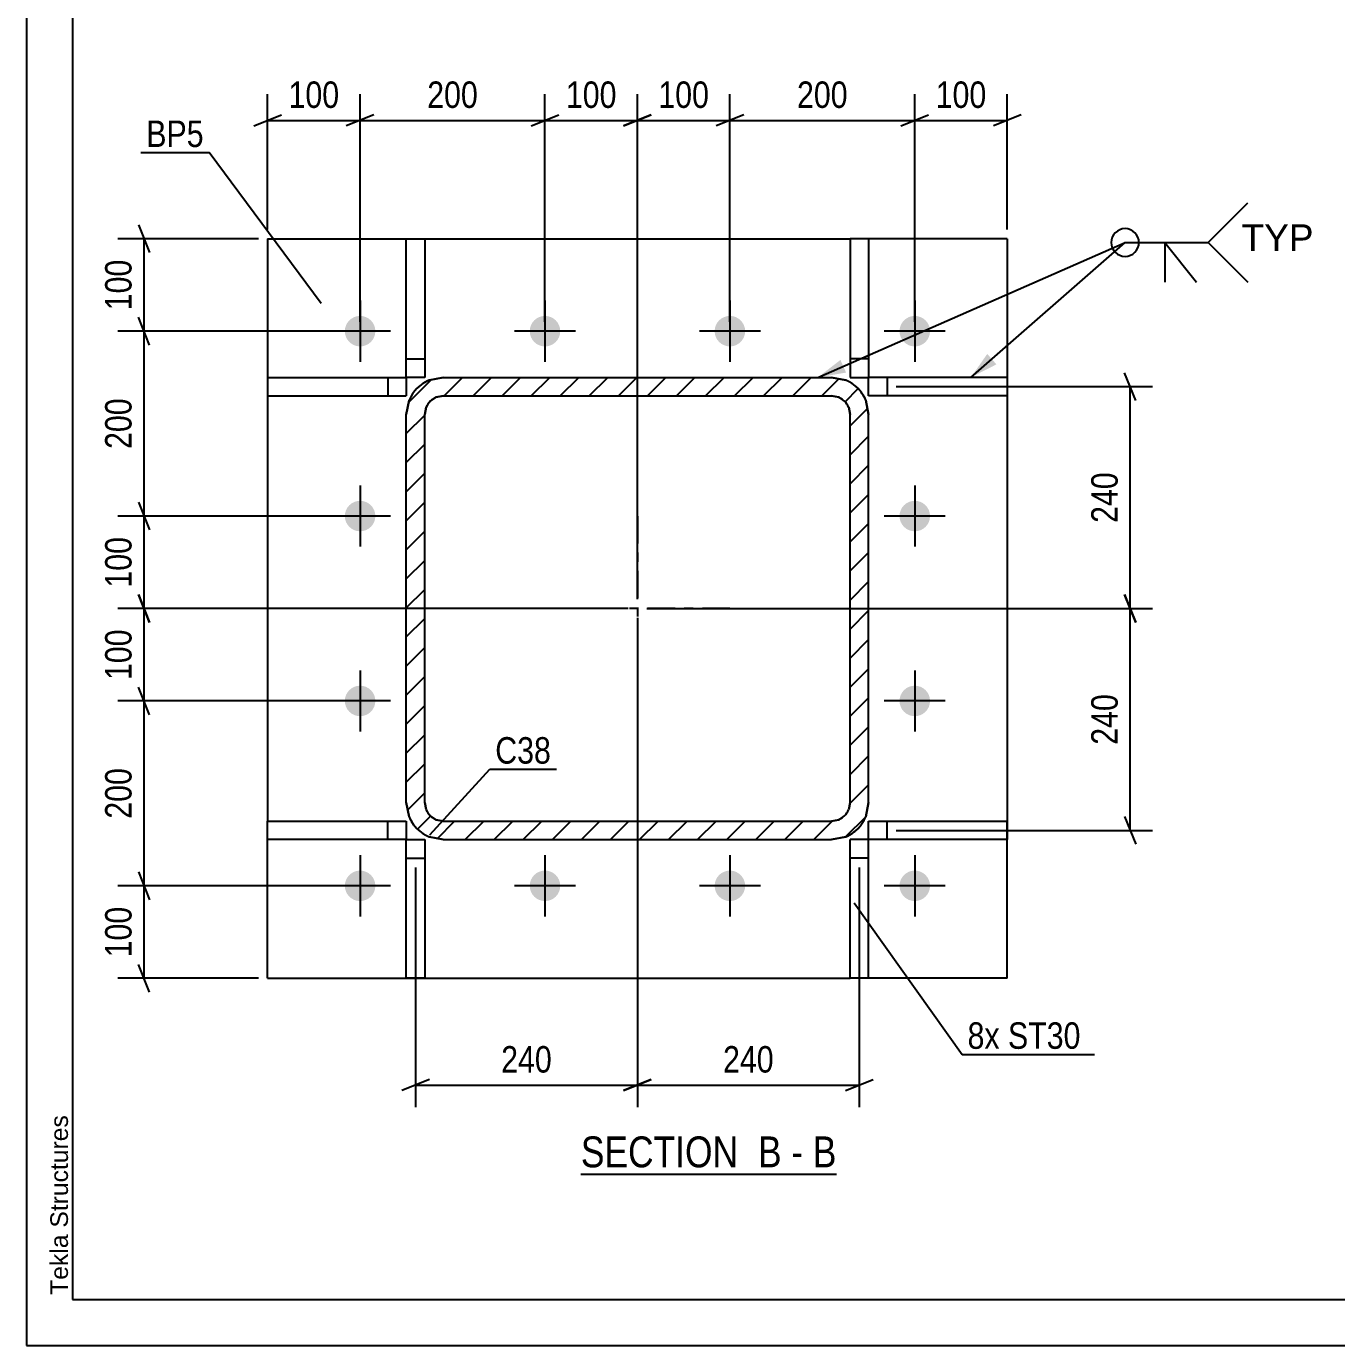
# Model space of a CAD drawing. Header units: millimetres. Extents: x -136 to 458, y -179 to 241.
# Drawn here: x -136.2 to 5.5, y -179.3 to -36.6 of the extents above; entities that cross this region are included whole.
import ezdxf

# ---------------------------------------------------------------- set-up
doc = ezdxf.new("R2010")
doc.units = ezdxf.units.MM
doc.linetypes.add('DXK_LINE_DOT2', pattern=[3.9198, 1.9599, -1.9599])
doc.linetypes.add('DXK_LINE_DOT3', pattern=[5.9187, 2.979, -0.9799, 0.9799, -0.9799])
doc.styles.add('Arial', font='ARIAL.TTF', dxfattribs={"height": 0.2})
doc.styles.add('Arial Narrow', font='ARIALN.TTF', dxfattribs={"height": 0.2})

# ---------------------------------------------------------------- blocks, each defined once
blk = doc.blocks.new('Unknown-284876647-1134')
at = {"color": 5, "linetype": 'Continuous'}
for p, q in [((-136.22, 240.69), (-136.22, -179.31)), ((-131.22, 235.69), (-131.22, -174.31)), ((-131.22, -174.31), (452.78, -174.31)), ((-136.22, -179.31), (457.78, -179.31))]:
    blk.add_line(p, q, dxfattribs=at)
at = {"color": 174, "linetype": 'Continuous', "style": 'Arial'}
blk.add_text('Tekla Structures', height=1.9102, rotation=90, dxfattribs=at).set_placement((-131.72, -173.81))
blk = doc.blocks.new('Unknown-284876647-11 - 1249')
at = {"color": 6, "linetype": 'Continuous'}
blk.add_line((-76.24, -160.77), (-48.59, -160.77), dxfattribs=at)
at = {"color": 0, "linetype": 'Continuous'}
for points in [[(-58.13, -160.02), (-58.13, -156.52), (-76.24, -156.52), (-76.24, -160.02)], [(-54.53, -160.02), (-54.53, -156.52), (-57.08, -156.52), (-57.08, -160.02)], [(-52.2, -160.02), (-52.2, -156.52), (-53.48, -156.52), (-53.48, -160.02)], [(-48.59, -160.02), (-48.59, -156.52), (-51.15, -156.52), (-51.15, -160.02)]]:
    blk.add_wipeout(points, dxfattribs=at)
at = {"color": 7, "linetype": 'Continuous', "style": 'Arial Narrow'}
for s, p in [('SECTION ', (-76.24, -160.02)), ('B', (-57.08, -160.02)), ('B', (-51.15, -160.02)), ('-', (-53.48, -160.02))]:
    blk.add_text(s, height=3.34, dxfattribs=at).set_placement(p)
blk = doc.blocks.new('Bolt-284876647-1288 - 1249')
at = {"linetype": 'Continuous'}
for points in [[(-98.47, -69.57, -1), (-101.77, -69.57, -1)], [(-78.47, -69.57, -1), (-81.77, -69.57, -1)], [(-58.47, -69.57, -1), (-61.77, -69.57, -1)], [(-38.47, -69.57, -1), (-41.77, -69.57, -1)], [(-98.47, -89.57, -1), (-101.77, -89.57, -1)], [(-38.47, -89.57, -1), (-41.77, -89.57, -1)], [(-98.47, -109.57, -1), (-101.77, -109.57, -1)], [(-38.47, -109.57, -1), (-41.77, -109.57, -1)], [(-98.47, -129.57, -1), (-101.77, -129.57, -1)], [(-78.47, -129.57, -1), (-81.77, -129.57, -1)], [(-58.47, -129.57, -1), (-61.77, -129.57, -1)], [(-38.47, -129.57, -1), (-41.77, -129.57, -1)]]:
    blk.add_hatch(color=1, dxfattribs=at).paths.add_polyline_path(points)
at = {"color": 1, "linetype": 'Continuous'}
for p, q in [((-100.12, -66.27), (-100.12, -72.87)), ((-80.12, -66.27), (-80.12, -72.87)), ((-60.12, -66.27), (-60.12, -72.87)), ((-40.12, -66.27), (-40.12, -72.87)), ((-96.82, -69.57), (-103.42, -69.57)), ((-76.82, -69.57), (-83.42, -69.57)), ((-56.82, -69.57), (-63.42, -69.57)), ((-36.82, -69.57), (-43.42, -69.57)), ((-100.12, -86.27), (-100.12, -92.87)), ((-40.12, -86.27), (-40.12, -92.87)), ((-96.82, -89.57), (-103.42, -89.57)), ((-36.82, -89.57), (-43.42, -89.57)), ((-100.12, -106.27), (-100.12, -112.87)), ((-40.12, -106.27), (-40.12, -112.87)), ((-96.82, -109.57), (-103.42, -109.57)), ((-36.82, -109.57), (-43.42, -109.57)), ((-100.12, -126.27), (-100.12, -132.87)), ((-80.12, -126.27), (-80.12, -132.87)), ((-60.12, -126.27), (-60.12, -132.87)), ((-40.12, -126.27), (-40.12, -132.87)), ((-96.82, -129.57), (-103.42, -129.57)), ((-76.82, -129.57), (-83.42, -129.57)), ((-56.82, -129.57), (-63.42, -129.57)), ((-36.82, -129.57), (-43.42, -129.57))]:
    blk.add_line(p, q, dxfattribs=at)
blk = doc.blocks.new('Part-284876647-1370 - 1249')
at = {"color": 2, "linetype": 'Continuous'}
for p, q in [((-95.12, -139.57), (-95.12, -124.57)), ((-95.12, -124.57), (-93.12, -124.57)), ((-93.12, -124.57), (-93.12, -139.57)), ((-95.12, -126.57), (-93.12, -126.57)), ((-93.12, -139.57), (-95.12, -139.57))]:
    blk.add_line(p, q, dxfattribs=at)
blk = doc.blocks.new('Part-284876647-1375 - 1249')
at = {"color": 2, "linetype": 'Continuous'}
for p, q in [((-110.12, -74.57), (-110.12, -76.57)), ((-110.12, -74.57), (-95.12, -74.57)), ((-97.12, -74.57), (-97.12, -76.57)), ((-95.12, -74.57), (-95.12, -76.57)), ((-110.12, -76.57), (-95.12, -76.57))]:
    blk.add_line(p, q, dxfattribs=at)
blk = doc.blocks.new('Part-284876647-1415 - 1249')
at = {"color": 2, "linetype": 'Continuous'}
for p, q in [((-110.12, -59.57), (-95.12, -59.57)), ((-110.12, -59.57), (-110.12, -74.57)), ((-93.12, -59.57), (-47.12, -59.57)), ((-30.12, -59.57), (-45.12, -59.57)), ((-30.12, -59.57), (-30.12, -74.57)), ((-110.12, -76.57), (-110.12, -122.57)), ((-30.12, -76.57), (-30.12, -122.57)), ((-110.12, -139.57), (-110.12, -124.57)), ((-30.12, -139.57), (-30.12, -124.57)), ((-110.12, -139.57), (-95.12, -139.57)), ((-93.12, -139.57), (-47.12, -139.57)), ((-30.12, -139.57), (-45.12, -139.57))]:
    blk.add_line(p, q, dxfattribs=at)
at = {"color": 7, "linetype": 'DXK_LINE_DOT2'}
for p, q in [((-95.12, -59.57), (-93.12, -59.57)), ((-45.12, -59.57), (-47.12, -59.57)), ((-110.12, -74.57), (-110.12, -76.57)), ((-30.12, -74.57), (-30.12, -76.57)), ((-110.12, -124.57), (-110.12, -122.57)), ((-30.12, -124.57), (-30.12, -122.57)), ((-95.12, -139.57), (-93.12, -139.57)), ((-45.12, -139.57), (-47.12, -139.57))]:
    blk.add_line(p, q, dxfattribs=at)
blk = doc.blocks.new('Part-284876647-1287 - 1249')
at = {"linetype": 'Continuous'}
h = blk.add_hatch(dxfattribs=at)
h.set_pattern_fill('', scale=0.7, style=0, pattern_type=0)
h.set_pattern_definition([(45, (-47.5866, -124.2644), (-1.571545, 1.571545), [])])
h.paths.add_polyline_path([(-49.12, -124.57), (-47.59, -124.26), (-46.29, -123.4), (-45.42, -122.1), (-45.12, -120.57), (-45.12, -78.57), (-45.42, -77.04), (-46.29, -75.74), (-47.59, -74.87), (-49.12, -74.57), (-91.12, -74.57), (-92.65, -74.87), (-93.95, -75.74), (-94.81, -77.04), (-95.12, -78.57), (-95.12, -120.57), (-94.81, -122.1), (-93.95, -123.4), (-92.65, -124.26), (-91.12, -124.57)])
h.paths.add_polyline_path([(-91.88, -122.42), (-92.53, -121.98), (-92.97, -121.33), (-93.12, -120.57), (-93.12, -78.57), (-92.97, -77.8), (-92.53, -77.15), (-91.88, -76.72), (-91.12, -76.57), (-49.12, -76.57), (-48.35, -76.72), (-47.7, -77.15), (-47.27, -77.8), (-47.12, -78.57), (-47.12, -120.57), (-47.27, -121.33), (-47.7, -121.98), (-48.35, -122.42), (-49.12, -122.57), (-91.12, -122.57)])
at = {"color": 7, "linetype": 'DXK_LINE_DOT2'}
for p, q in [((-92.65, -74.87), (-91.12, -74.57)), ((-91.12, -74.57), (-49.12, -74.57)), ((-49.12, -74.57), (-47.59, -74.87)), ((-95.12, -78.57), (-94.81, -77.04)), ((-91.12, -76.57), (-91.88, -76.72)), ((-91.12, -76.57), (-49.12, -76.57)), ((-48.35, -76.72), (-49.12, -76.57)), ((-45.42, -77.04), (-45.12, -78.57)), ((-92.97, -77.8), (-93.12, -78.57)), ((-47.12, -78.57), (-47.27, -77.8)), ((-95.12, -120.57), (-95.12, -78.57)), ((-93.12, -120.57), (-93.12, -78.57)), ((-47.12, -120.57), (-47.12, -78.57)), ((-45.12, -120.57), (-45.12, -78.57)), ((-94.81, -122.1), (-95.12, -120.57)), ((-93.12, -120.57), (-92.97, -121.33)), ((-47.27, -121.33), (-47.12, -120.57)), ((-45.12, -120.57), (-45.42, -122.1)), ((-91.88, -122.42), (-91.12, -122.57)), ((-91.12, -122.57), (-49.12, -122.57)), ((-49.12, -122.57), (-48.35, -122.42)), ((-91.12, -124.57), (-92.65, -124.26)), ((-91.12, -124.57), (-49.12, -124.57)), ((-47.59, -124.26), (-49.12, -124.57))]:
    blk.add_line(p, q, dxfattribs=at)
at = {"color": 2, "linetype": 'Continuous'}
for p, q in [((-91.12, -74.57), (-92.65, -74.87)), ((-91.12, -74.57), (-49.12, -74.57)), ((-47.59, -74.87), (-49.12, -74.57)), ((-94.81, -77.04), (-95.12, -78.57)), ((-91.88, -76.72), (-91.12, -76.57)), ((-91.12, -76.57), (-49.12, -76.57)), ((-49.12, -76.57), (-48.35, -76.72)), ((-45.12, -78.57), (-45.42, -77.04)), ((-93.12, -78.57), (-92.97, -77.8)), ((-47.27, -77.8), (-47.12, -78.57)), ((-95.12, -120.57), (-95.12, -78.57)), ((-93.12, -120.57), (-93.12, -78.57)), ((-47.12, -120.57), (-47.12, -78.57)), ((-45.12, -120.57), (-45.12, -78.57)), ((-95.12, -120.57), (-94.81, -122.1)), ((-92.97, -121.33), (-93.12, -120.57)), ((-47.12, -120.57), (-47.27, -121.33)), ((-45.42, -122.1), (-45.12, -120.57)), ((-91.12, -122.57), (-91.88, -122.42)), ((-91.12, -122.57), (-49.12, -122.57)), ((-48.35, -122.42), (-49.12, -122.57)), ((-92.65, -124.26), (-91.12, -124.57)), ((-91.12, -124.57), (-49.12, -124.57)), ((-49.12, -124.57), (-47.59, -124.26))]:
    blk.add_line(p, q, dxfattribs=at)
at = {"color": 7, "linetype": 'DXK_LINE_DOT3'}
for p, q in [((-70.12, -89.57), (-70.12, -109.57)), ((-60.12, -99.57), (-80.12, -99.57))]:
    blk.add_line(p, q, dxfattribs=at)
at = {"color": 7, "linetype": 'DXK_LINE_DOT2'}
for centre, radius, start, end in [((-91.12, -78.57), 4, 112.5, 157.5), ((-49.12, -78.57), 4, 22.5, 67.5), ((-91.12, -78.57), 2, 112.5, 157.5), ((-49.12, -78.57), 2, 22.5, 67.5), ((-91.12, -120.57), 4, 202.5, 247.5), ((-91.12, -120.57), 2, 202.5, 247.5), ((-49.12, -120.57), 2, 292.5, 337.5), ((-49.12, -120.57), 4, 292.5, 337.5)]:
    blk.add_arc(centre, radius, start, end, dxfattribs=at)
at = {"color": 2, "linetype": 'Continuous'}
for centre, radius, start, end in [((-91.12, -78.57), 4, 112.5, 157.5), ((-49.12, -78.57), 4, 22.5, 67.5), ((-91.12, -78.57), 2, 112.5, 157.5), ((-49.12, -78.57), 2, 22.5, 67.5), ((-91.12, -120.57), 4, 202.5, 247.5), ((-91.12, -120.57), 2, 202.5, 247.5), ((-49.12, -120.57), 2, 292.5, 337.5), ((-49.12, -120.57), 4, 292.5, 337.5)]:
    blk.add_arc(centre, radius, start, end, dxfattribs=at)
blk = doc.blocks.new('Part-284876647-1380 - 1249')
at = {"color": 2, "linetype": 'Continuous'}
for p, q in [((-95.12, -74.57), (-95.12, -59.57)), ((-95.12, -59.57), (-93.12, -59.57)), ((-93.12, -59.57), (-93.12, -74.57)), ((-95.12, -72.57), (-93.12, -72.57)), ((-93.12, -74.57), (-95.12, -74.57))]:
    blk.add_line(p, q, dxfattribs=at)
blk = doc.blocks.new('Part-284876647-1365 - 1249')
at = {"color": 2, "linetype": 'Continuous'}
for p, q in [((-110.12, -124.57), (-110.12, -122.57)), ((-110.12, -122.57), (-95.12, -122.57)), ((-97.12, -124.57), (-97.12, -122.57)), ((-95.12, -122.57), (-95.12, -124.57)), ((-95.12, -124.57), (-110.12, -124.57))]:
    blk.add_line(p, q, dxfattribs=at)
blk = doc.blocks.new('Part-284876647-1385 - 1249')
at = {"color": 2, "linetype": 'Continuous'}
for p, q in [((-45.12, -124.57), (-45.12, -122.57)), ((-45.12, -122.57), (-30.12, -122.57)), ((-43.12, -124.57), (-43.12, -122.57)), ((-30.12, -122.57), (-30.12, -124.57)), ((-30.12, -124.57), (-45.12, -124.57))]:
    blk.add_line(p, q, dxfattribs=at)
blk = doc.blocks.new('Part-284876647-1390 - 1249')
at = {"color": 2, "linetype": 'Continuous'}
for p, q in [((-47.12, -139.57), (-47.12, -124.57)), ((-45.12, -124.57), (-47.12, -124.57)), ((-45.12, -139.57), (-45.12, -124.57)), ((-45.12, -126.57), (-47.12, -126.57)), ((-45.12, -139.57), (-47.12, -139.57))]:
    blk.add_line(p, q, dxfattribs=at)
blk = doc.blocks.new('Part-284876647-1395 - 1249')
at = {"color": 2, "linetype": 'Continuous'}
for p, q in [((-30.12, -74.57), (-45.12, -74.57)), ((-45.12, -76.57), (-45.12, -74.57)), ((-43.12, -74.57), (-43.12, -76.57)), ((-30.12, -74.57), (-30.12, -76.57)), ((-30.12, -76.57), (-45.12, -76.57))]:
    blk.add_line(p, q, dxfattribs=at)
blk = doc.blocks.new('Part-284876647-1400 - 1249')
at = {"color": 2, "linetype": 'Continuous'}
for p, q in [((-47.12, -59.57), (-47.12, -74.57)), ((-45.12, -59.57), (-47.12, -59.57)), ((-45.12, -59.57), (-45.12, -74.57)), ((-45.12, -72.57), (-47.12, -72.57)), ((-47.12, -74.57), (-45.12, -74.57))]:
    blk.add_line(p, q, dxfattribs=at)
blk = doc.blocks.new('StraightDimension-284876647-5986 - 1249')
at = {"color": 7, "linetype": 'Continuous'}
for p, q in [((-124.09, -58.07), (-122.89, -61.07)), ((-111.12, -59.57), (-126.34, -59.57)), ((-123.49, -69.57), (-123.49, -59.57)), ((-122.89, -71.07), (-124.09, -68.07)), ((-101.12, -69.57), (-126.34, -69.57))]:
    blk.add_line(p, q, dxfattribs=at)
at = {"color": 0}
blk.add_wipeout([(-124.24, -61.23), (-128.44, -61.23), (-128.44, -67.91), (-124.24, -67.91)], dxfattribs=at)
at = {"color": 3, "style": 'Arial Narrow'}
blk.add_text('100', height=2.863, rotation=90.0002, dxfattribs=at).set_placement((-124.84, -67.31))
blk = doc.blocks.new('StraightDimension-284876647-5930 - 1249')
at = {"color": 7, "linetype": 'Continuous'}
for p, q in [((-60.12, -68.57), (-60.12, -43.92)), ((-40.12, -68.57), (-40.12, -43.92)), ((-58.62, -46.17), (-61.62, -47.37)), ((-60.12, -46.77), (-40.12, -46.77)), ((-41.62, -47.37), (-38.62, -46.17))]:
    blk.add_line(p, q, dxfattribs=at)
at = {"color": 0}
blk.add_wipeout([(-46.78, -46.02), (-46.78, -41.82), (-53.46, -41.82), (-53.46, -46.02)], dxfattribs=at)
at = {"color": 3, "style": 'Arial Narrow'}
blk.add_text('200', height=2.863, dxfattribs=at).set_placement((-52.86, -45.42))
blk = doc.blocks.new('StraightDimension-284876647-5989 - 1249')
at = {"color": 7, "linetype": 'Continuous'}
for p, q in [((-124.09, -98.07), (-122.89, -101.07)), ((-71.12, -99.57), (-126.34, -99.57)), ((-123.49, -109.57), (-123.49, -99.57)), ((-122.89, -111.07), (-124.09, -108.07)), ((-101.12, -109.57), (-126.34, -109.57))]:
    blk.add_line(p, q, dxfattribs=at)
at = {"color": 0}
blk.add_wipeout([(-124.24, -101.23), (-128.44, -101.23), (-128.44, -107.91), (-124.24, -107.91)], dxfattribs=at)
at = {"color": 3, "style": 'Arial Narrow'}
blk.add_text('100', height=2.863, rotation=90.0002, dxfattribs=at).set_placement((-124.84, -107.31))
blk = doc.blocks.new('StraightDimension-284876647-1476 - 1249')
at = {"color": 7, "linetype": 'Continuous'}
for p, q in [((-70.12, -100.57), (-70.12, -153.52)), ((-94.12, -127.57), (-94.12, -153.52)), ((-92.62, -150.52), (-95.62, -151.72)), ((-94.12, -151.12), (-70.12, -151.12)), ((-71.62, -151.72), (-68.62, -150.52))]:
    blk.add_line(p, q, dxfattribs=at)
at = {"color": 0}
blk.add_wipeout([(-78.78, -150.37), (-78.78, -146.17), (-85.46, -146.17), (-85.46, -150.37)], dxfattribs=at)
at = {"color": 3, "style": 'Arial Narrow'}
blk.add_text('240', height=2.863, dxfattribs=at).set_placement((-84.86, -149.77))
blk = doc.blocks.new('StraightDimension-284876647-1489 - 1249')
at = {"color": 7, "linetype": 'Continuous'}
for p, q in [((-70.12, -100.57), (-70.12, -153.52)), ((-46.12, -127.57), (-46.12, -153.52)), ((-68.62, -150.52), (-71.62, -151.72)), ((-70.12, -151.12), (-46.12, -151.12)), ((-47.62, -151.72), (-44.62, -150.52))]:
    blk.add_line(p, q, dxfattribs=at)
at = {"color": 0}
blk.add_wipeout([(-54.77, -150.37), (-54.77, -146.17), (-61.46, -146.17), (-61.46, -150.37)], dxfattribs=at)
at = {"color": 3, "style": 'Arial Narrow'}
blk.add_text('240', height=2.863, dxfattribs=at).set_placement((-60.86, -149.77))
blk = doc.blocks.new('StraightDimension-284876647-5991 - 1249')
at = {"color": 7, "linetype": 'Continuous'}
for p, q in [((-124.09, -128.07), (-122.89, -131.07)), ((-101.12, -129.57), (-126.34, -129.57)), ((-123.49, -139.57), (-123.49, -129.57)), ((-122.89, -141.07), (-124.09, -138.07)), ((-111.12, -139.57), (-126.34, -139.57))]:
    blk.add_line(p, q, dxfattribs=at)
at = {"color": 0}
blk.add_wipeout([(-124.24, -131.23), (-128.44, -131.23), (-128.44, -137.91), (-124.24, -137.91)], dxfattribs=at)
at = {"color": 3, "style": 'Arial Narrow'}
blk.add_text('100', height=2.863, rotation=90.0002, dxfattribs=at).set_placement((-124.84, -137.31))
blk = doc.blocks.new('StraightDimension-284876647-1497 - 1249')
at = {"color": 7, "linetype": 'Continuous'}
for p, q in [((-16.22, -77.07), (-17.42, -74.07)), ((-42.12, -75.57), (-14.42, -75.57)), ((-16.82, -99.57), (-16.82, -75.57)), ((-17.42, -98.07), (-16.22, -101.07)), ((-69.12, -99.57), (-14.42, -99.57))]:
    blk.add_line(p, q, dxfattribs=at)
at = {"color": 0}
blk.add_wipeout([(-17.57, -84.23), (-21.77, -84.23), (-21.77, -90.91), (-17.57, -90.91)], dxfattribs=at)
at = {"color": 3, "style": 'Arial Narrow'}
blk.add_text('240', height=2.863, rotation=90.0002, dxfattribs=at).set_placement((-18.17, -90.31))
blk = doc.blocks.new('StraightDimension-284876647-1506 - 1249')
at = {"color": 7, "linetype": 'Continuous'}
for p, q in [((-16.22, -101.07), (-17.42, -98.07)), ((-69.12, -99.57), (-14.42, -99.57)), ((-16.82, -123.57), (-16.82, -99.57)), ((-17.42, -122.07), (-16.22, -125.07)), ((-42.12, -123.57), (-14.42, -123.57))]:
    blk.add_line(p, q, dxfattribs=at)
at = {"color": 0}
blk.add_wipeout([(-17.57, -108.23), (-21.77, -108.23), (-21.77, -114.91), (-17.57, -114.91)], dxfattribs=at)
at = {"color": 3, "style": 'Arial Narrow'}
blk.add_text('240', height=2.863, rotation=90.0002, dxfattribs=at).set_placement((-18.17, -114.31))
blk = doc.blocks.new('StraightDimension-284876647-5929 - 1249')
at = {"color": 7, "linetype": 'Continuous'}
for p, q in [((-40.12, -68.57), (-40.12, -43.92)), ((-30.12, -58.57), (-30.12, -43.92)), ((-41.62, -47.37), (-38.62, -46.17)), ((-40.12, -46.77), (-30.12, -46.77)), ((-28.62, -46.17), (-31.62, -47.37))]:
    blk.add_line(p, q, dxfattribs=at)
at = {"color": 0}
blk.add_wipeout([(-31.78, -46.02), (-31.78, -41.82), (-38.46, -41.82), (-38.46, -46.02)], dxfattribs=at)
at = {"color": 3, "style": 'Arial Narrow'}
blk.add_text('100', height=2.863, dxfattribs=at).set_placement((-37.86, -45.42))
blk = doc.blocks.new('StraightDimension-284876647-5931 - 1249')
at = {"color": 7, "linetype": 'Continuous'}
for p, q in [((-70.12, -98.57), (-70.12, -43.92)), ((-60.12, -68.57), (-60.12, -43.92)), ((-71.62, -47.37), (-68.62, -46.17)), ((-70.12, -46.77), (-60.12, -46.77)), ((-58.62, -46.17), (-61.62, -47.37))]:
    blk.add_line(p, q, dxfattribs=at)
at = {"color": 0}
blk.add_wipeout([(-61.78, -46.02), (-61.78, -41.82), (-68.46, -41.82), (-68.46, -46.02)], dxfattribs=at)
at = {"color": 3, "style": 'Arial Narrow'}
blk.add_text('100', height=2.863, dxfattribs=at).set_placement((-67.86, -45.42))
blk = doc.blocks.new('StraightDimension-284876647-5932 - 1249')
at = {"color": 7, "linetype": 'Continuous'}
for p, q in [((-80.12, -68.57), (-80.12, -43.92)), ((-70.12, -98.57), (-70.12, -43.92)), ((-81.62, -47.37), (-78.62, -46.17)), ((-80.12, -46.77), (-70.12, -46.77)), ((-68.62, -46.17), (-71.62, -47.37))]:
    blk.add_line(p, q, dxfattribs=at)
at = {"color": 0}
blk.add_wipeout([(-71.78, -46.02), (-71.78, -41.82), (-78.46, -41.82), (-78.46, -46.02)], dxfattribs=at)
at = {"color": 3, "style": 'Arial Narrow'}
blk.add_text('100', height=2.863, dxfattribs=at).set_placement((-77.86, -45.42))
blk = doc.blocks.new('StraightDimension-284876647-5933 - 1249')
at = {"color": 7, "linetype": 'Continuous'}
for p, q in [((-100.12, -68.57), (-100.12, -43.92)), ((-80.12, -68.57), (-80.12, -43.92)), ((-98.62, -46.17), (-101.62, -47.37)), ((-100.12, -46.77), (-80.12, -46.77)), ((-81.62, -47.37), (-78.62, -46.17))]:
    blk.add_line(p, q, dxfattribs=at)
at = {"color": 0}
blk.add_wipeout([(-86.78, -46.02), (-86.78, -41.82), (-93.46, -41.82), (-93.46, -46.02)], dxfattribs=at)
at = {"color": 3, "style": 'Arial Narrow'}
blk.add_text('200', height=2.863, dxfattribs=at).set_placement((-92.86, -45.42))
blk = doc.blocks.new('StraightDimension-284876647-5934 - 1249')
at = {"color": 7, "linetype": 'Continuous'}
for p, q in [((-110.12, -58.57), (-110.12, -43.92)), ((-100.12, -68.57), (-100.12, -43.92)), ((-111.62, -47.37), (-108.62, -46.17)), ((-110.12, -46.77), (-100.12, -46.77)), ((-98.62, -46.17), (-101.62, -47.37))]:
    blk.add_line(p, q, dxfattribs=at)
at = {"color": 0}
blk.add_wipeout([(-101.78, -46.02), (-101.78, -41.82), (-108.46, -41.82), (-108.46, -46.02)], dxfattribs=at)
at = {"color": 3, "style": 'Arial Narrow'}
blk.add_text('100', height=2.863, dxfattribs=at).set_placement((-107.86, -45.42))
blk = doc.blocks.new('StraightDimension-284876647-5987 - 1249')
at = {"color": 7, "linetype": 'Continuous'}
for p, q in [((-122.89, -71.07), (-124.09, -68.07)), ((-101.12, -69.57), (-126.34, -69.57)), ((-123.49, -89.57), (-123.49, -69.57)), ((-124.09, -88.07), (-122.89, -91.07)), ((-101.12, -89.57), (-126.34, -89.57))]:
    blk.add_line(p, q, dxfattribs=at)
at = {"color": 0}
blk.add_wipeout([(-124.24, -76.23), (-128.44, -76.23), (-128.44, -82.91), (-124.24, -82.91)], dxfattribs=at)
at = {"color": 3, "style": 'Arial Narrow'}
blk.add_text('200', height=2.863, rotation=90.0002, dxfattribs=at).set_placement((-124.84, -82.31))
blk = doc.blocks.new('StraightDimension-284876647-5988 - 1249')
at = {"color": 7, "linetype": 'Continuous'}
for p, q in [((-124.09, -88.07), (-122.89, -91.07)), ((-101.12, -89.57), (-126.34, -89.57)), ((-123.49, -99.57), (-123.49, -89.57)), ((-122.89, -101.07), (-124.09, -98.07)), ((-71.12, -99.57), (-126.34, -99.57))]:
    blk.add_line(p, q, dxfattribs=at)
at = {"color": 0}
blk.add_wipeout([(-124.24, -91.23), (-128.44, -91.23), (-128.44, -97.91), (-124.24, -97.91)], dxfattribs=at)
at = {"color": 3, "style": 'Arial Narrow'}
blk.add_text('100', height=2.863, rotation=90.0002, dxfattribs=at).set_placement((-124.84, -97.31))
blk = doc.blocks.new('StraightDimension-284876647-5990 - 1249')
at = {"color": 7, "linetype": 'Continuous'}
for p, q in [((-122.89, -111.07), (-124.09, -108.07)), ((-101.12, -109.57), (-126.34, -109.57)), ((-123.49, -129.57), (-123.49, -109.57)), ((-124.09, -128.07), (-122.89, -131.07)), ((-101.12, -129.57), (-126.34, -129.57))]:
    blk.add_line(p, q, dxfattribs=at)
at = {"color": 0}
blk.add_wipeout([(-124.24, -116.23), (-128.44, -116.23), (-128.44, -122.91), (-124.24, -122.91)], dxfattribs=at)
at = {"color": 3, "style": 'Arial Narrow'}
blk.add_text('200', height=2.863, rotation=90.0002, dxfattribs=at).set_placement((-124.84, -122.31))
blk = doc.blocks.new('Mark-284876647-1282 - 1249')
at = {"color": 0}
blk.add_wipeout([(-79.47, -116.35), (-79.47, -113.35), (-85.5, -113.35), (-85.5, -116.35)], dxfattribs=at)
blk.add_wipeout([(-79.47, -116.35), (-79.47, -113.35), (-85.5, -113.35), (-85.5, -116.35)], dxfattribs=at)
at = {"color": 30, "linetype": 'Continuous'}
for p, q in [((-92.57, -124.05), (-86.1, -116.95)), ((-86.1, -116.95), (-78.87, -116.95))]:
    blk.add_line(p, q, dxfattribs=at)
at = {"color": 3, "style": 'Arial Narrow'}
blk.add_text('C38', height=2.863, dxfattribs=at).set_placement((-85.5, -116.35))
blk = doc.blocks.new('MarkSet-284876647-1624 - 1249')
at = {"color": 0}
for points in [[(-30.94, -147.2), (-30.94, -144.2), (-34.41, -144.2), (-34.41, -147.2)], [(-22.19, -147.2), (-22.19, -144.2), (-30.04, -144.2), (-30.04, -147.2)]]:
    blk.add_wipeout(points, dxfattribs=at)
for points in [[(-30.94, -147.2), (-30.94, -144.2), (-34.41, -144.2), (-34.41, -147.2)], [(-22.19, -147.2), (-22.19, -144.2), (-30.04, -144.2), (-30.04, -147.2)]]:
    blk.add_wipeout(points, dxfattribs=at)
at = {"color": 30, "linetype": 'Continuous'}
for p, q in [((-46.67, -131.42), (-35.01, -147.8)), ((-35.01, -147.8), (-20.69, -147.8))]:
    blk.add_line(p, q, dxfattribs=at)
at = {"color": 3, "style": 'Arial Narrow'}
for s, p in [('8x', (-34.41, -147.2)), ('ST30', (-30.04, -147.2))]:
    blk.add_text(s, height=2.863, dxfattribs=at).set_placement(p)
blk = doc.blocks.new('WeldMark-284876647-1560 - 1249')
at = {"linetype": 'Continuous'}
for points in [[(-47.55, -74.05), (-50.6, -74.57), (-48.16, -72.68)], [(-31.29, -73.16), (-34.05, -74.57), (-32.28, -72.03)]]:
    blk.add_hatch(color=30, dxfattribs=at).paths.add_polyline_path(points)
at = {"color": 30, "linetype": 'Continuous'}
for p, q in [((-50.6, -74.57), (-17.37, -59.98)), ((-34.05, -74.57), (-17.37, -59.98)), ((-17.37, -59.98), (-8.37, -59.98))]:
    blk.add_line(p, q, dxfattribs=at)
at = {"color": 3, "linetype": 'Continuous'}
for q in [(-9.65, -64.26), (-13.08, -64.26)]:
    blk.add_line((-13.08, -59.98), q, dxfattribs=at)
for start, end in [(90, 270), (270, 90)]:
    blk.add_arc((-17.37, -59.98), 1.5, start, end, dxfattribs=at)
at = {"color": 0, "linetype": 'Continuous'}
blk.add_wipeout([(3.01, -60.88), (3.01, -57.88), (-4.77, -57.88), (-4.77, -60.88)], dxfattribs=at)
blk.add_wipeout([(3.01, -60.88), (3.01, -57.88), (-4.77, -57.88), (-4.77, -60.88)], dxfattribs=at)
at = {"color": 3, "linetype": 'Continuous'}
for q in [(-4.08, -55.69), (-4.08, -64.26)]:
    blk.add_line((-8.37, -59.98), q, dxfattribs=at)
at = {"color": 3, "linetype": 'Continuous', "style": 'Arial'}
blk.add_text('TYP', height=2.865, dxfattribs=at).set_placement((-4.77, -60.88))
blk = doc.blocks.new('Mark-284876647-1411 - 1249')
at = {"color": 0}
blk.add_wipeout([(-117.04, -49.65), (-117.04, -46.65), (-123.25, -46.65), (-123.25, -49.65)], dxfattribs=at)
blk.add_wipeout([(-117.04, -49.65), (-117.04, -46.65), (-123.25, -46.65), (-123.25, -49.65)], dxfattribs=at)
at = {"color": 30, "linetype": 'Continuous'}
for p in [(-123.85, -50.25), (-104.33, -66.59)]:
    blk.add_line(p, (-116.44, -50.25), dxfattribs=at)
at = {"color": 3, "style": 'Arial Narrow'}
blk.add_text('BP5', height=2.863, dxfattribs=at).set_placement((-123.25, -49.65))

msp = doc.modelspace()

# ---------------------------------------------------------------- block references
for name in ['Unknown-284876647-1134', 'Part-284876647-1415 - 1249', 'Part-284876647-1380 - 1249', 'Part-284876647-1400 - 1249', 'Bolt-284876647-1288 - 1249', 'Part-284876647-1375 - 1249', 'Part-284876647-1287 - 1249', 'Part-284876647-1395 - 1249', 'Part-284876647-1365 - 1249', 'Part-284876647-1385 - 1249', 'Part-284876647-1370 - 1249', 'Part-284876647-1390 - 1249']:
    msp.add_blockref(name, (0, 0))

# ---------------------------------------------------------------- next in the draw order: block references
for name in ['StraightDimension-284876647-5930 - 1249', 'StraightDimension-284876647-5986 - 1249', 'StraightDimension-284876647-5989 - 1249', 'StraightDimension-284876647-5991 - 1249', 'Unknown-284876647-11 - 1249']:
    msp.add_blockref(name, (0, 0))

# ---------------------------------------------------------------- next in the draw order: block references
for name in ['StraightDimension-284876647-5929 - 1249', 'StraightDimension-284876647-1476 - 1249', 'StraightDimension-284876647-5990 - 1249']:
    msp.add_blockref(name, (0, 0))

# ---------------------------------------------------------------- next in the draw order: block references
for name in ['StraightDimension-284876647-1489 - 1249', 'Mark-284876647-1282 - 1249']:
    msp.add_blockref(name, (0, 0))

# ---------------------------------------------------------------- next in the draw order: block references
for name in ['StraightDimension-284876647-1497 - 1249', 'MarkSet-284876647-1624 - 1249']:
    msp.add_blockref(name, (0, 0))

# ---------------------------------------------------------------- next in the draw order: block references
for name in ['WeldMark-284876647-1560 - 1249', 'StraightDimension-284876647-1506 - 1249']:
    msp.add_blockref(name, (0, 0))

# ---------------------------------------------------------------- next in the draw order: block references
msp.add_blockref('StraightDimension-284876647-5931 - 1249', (0, 0))

# ---------------------------------------------------------------- next in the draw order: block references
msp.add_blockref('StraightDimension-284876647-5932 - 1249', (0, 0))

# ---------------------------------------------------------------- next in the draw order: block references
msp.add_blockref('StraightDimension-284876647-5933 - 1249', (0, 0))

# ---------------------------------------------------------------- next in the draw order: block references
msp.add_blockref('StraightDimension-284876647-5934 - 1249', (0, 0))

# ---------------------------------------------------------------- next in the draw order: block references
for name in ['Mark-284876647-1411 - 1249', 'StraightDimension-284876647-5987 - 1249']:
    msp.add_blockref(name, (0, 0))

# ---------------------------------------------------------------- next in the draw order: block references
msp.add_blockref('StraightDimension-284876647-5988 - 1249', (0, 0))

doc.saveas('drawing.dxf')
